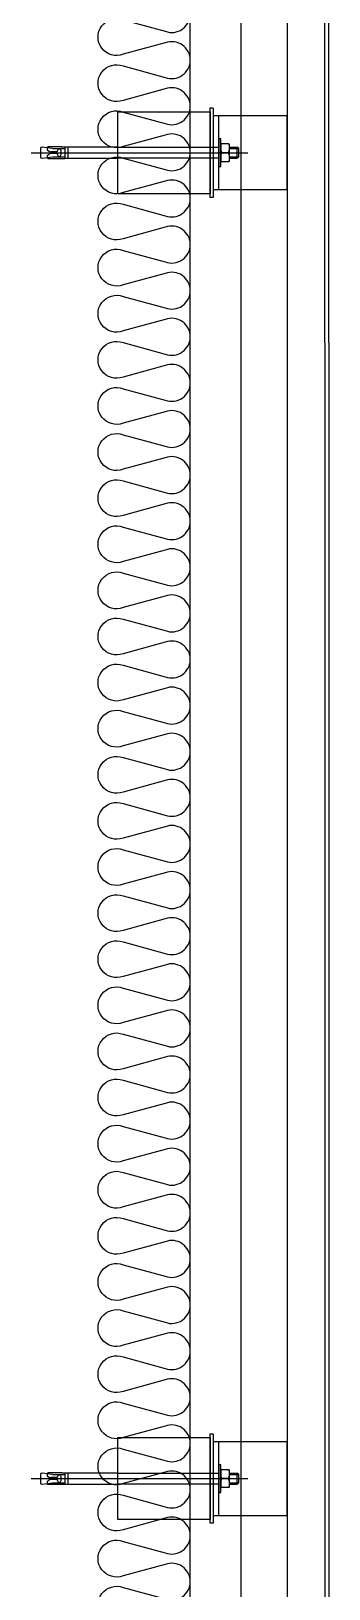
# Model space of a CAD drawing. Header units: millimetres. Extents: x -1320 to 172218, y -4077 to 50350.
# Drawn here: x 17628 to 17950, y 46892 to 48581 of the extents above; entities that cross this region are included whole.
import ezdxf

# ---------------------------------------------------------------- set-up
doc = ezdxf.new("R2010")
doc.units = ezdxf.units.MM
doc.header["$LTSCALE"] = 60
for name, color, linetype in [('A-ETC-8', 8, 'Continuous'), ('A-FIN', 6, 'Continuous'), ('INSUL', 8, 'Continuous'), ('ISL', 251, 'Continuous')]:
    doc.layers.add(name, color=color, linetype=linetype)

# ---------------------------------------------------------------- blocks, each defined once
blk = doc.blocks.new('너트 M12')
for p, q in [((-9, 0), (9, 0)), ((-9.5, -9), (-9.5, -0.5)), ((9, -9.5), (-9, -9.5)), ((0, -8.3), (0, -1.2)), ((9.5, -0.5), (9.5, -9))]:
    blk.add_line(p, q)
for centre, start, end in [((-9, -0.5), 90, 180), ((-9, -9), 180, 270), ((9, -0.5), 0, 90), ((9, -9), 270, 0)]:
    blk.add_arc(centre, 0.5, start, end)
at = {"extrusion": (0, 0, -1)}
for centre, major_axis, ratio, start_param, end_param in [((-4.8, -0.9), (-4.75, 0.31), 0.185359, -0.024388, 3.141593), ((4.8, -0.9), (4.75, 0.31), 0.185108, 3.141593, 6.30754), ((-4.8, -8.6), (4.75, 0.31), 0.187111, 0, 3.166211), ((4.8, -8.6), (-4.75, 0.31), 0.185991, 3.117121, 6.283185)]:
    blk.add_ellipse(centre, major_axis=major_axis, ratio=ratio, start_param=start_param, end_param=end_param, dxfattribs=at)
blk = doc.blocks.new('A$C4fb6b26a')
at = {"layer": 'A-ETC-8'}
for p, q in [((-80, 0), (-80, -80)), ((-244.1, -33.8), (-259.1, -33.8)), ((-244.1, -33.8), (-241.1, -33.8)), ((-241.1, -33.8), (-241.1, -46.2)), ((-277.5, -40), (-42.5, -40)), ((-267.5, -35.5), (-267.5, -44.5)), ((-265.5, -34), (-266, -34)), ((-266, -46), (-265.5, -46)), ((-254.5, -35.5), (-265.5, -34)), ((-265.5, -46), (-254.5, -44.5)), ((-260.1, -34.8), (-260.1, -36.5)), ((-260.1, -43.5), (-260.1, -45.2)), ((-259.6, -37.3), (-257.8, -38.5)), ((-259.6, -42.7), (-257.8, -41.5)), ((-259.1, -46.2), (-244.1, -46.2)), ((-249.6, -39), (-256.2, -39)), ((-249.6, -41), (-256.2, -41)), ((-254.5, -35.5), (-240.5, -35.5)), ((-254.5, -44.5), (-240.5, -44.5)), ((-249.1, -38.5), (-249.1, -38)), ((-249.1, -42), (-249.1, -41.5)), ((-245.1, -42), (-245.1, -38)), ((-244.1, -46.2), (-241.1, -46.2)), ((-240.5, -46), (-240.5, -34)), ((-237.5, -34), (-240.5, -34)), ((-240.5, -46), (-237.5, -46)), ((-237.5, -46), (-237.5, -34)), ((-183.5, -34), (-237.5, -34)), ((-237.5, -46), (-183.5, -46)), ((-183.5, -34), (-74, -34)), ((-74, -46), (-183.5, -46)), ((-62.7, -44.5), (-52.5, -44.5)), ((-62.5, -34), (-54, -34)), ((-62.5, -35.5), (-52.5, -35.5)), ((-62.5, -46), (-54, -46)), ((-54, -46), (-54, -34)), ((-52.5, -35.5), (-54, -34)), ((-52.5, -44.5), (-54, -46)), ((-52.5, -44.5), (-52.5, -35.5))]:
    blk.add_line(p, q, dxfattribs=at)
for points in [[(-83.5, 4.5), (-83.5, -84.5), (-183.5, -84.5), (-183.5, 4.5)], [(-80, -80), (-74, -80), (-74, 0), (-80, 0)], [(-74, -25), (-74, -55), (-72, -55), (-72, -25)]]:
    blk.add_lwpolyline(points, close=True, dxfattribs=at)
blk.add_lwpolyline([(-80, 7.5), (-80, -87.5, -0.414214), (-81, -88.5), (-83.5, -88.5), (-83.5, 8.5), (-81, 8.5, -0.414214)], format="xyb", close=True, dxfattribs=at)
blk.add_lwpolyline([(-80, -80), (0, -80), (0, 0), (-80, 0)], dxfattribs=at)
for centre, radius, start, end in [((-259.1, -34.8), 1, 90, 180), ((-266, -35.5), 1.5, 90, 180), ((-266, -44.5), 1.5, 180, 270), ((-259.1, -36.5), 1, 180, 236.3099), ((-259.1, -43.5), 1, 123.6901, 180), ((-259.1, -45.2), 1, 180, 270), ((-256.2, -36), 3, 236.3099, 270), ((-256.2, -44), 3, 90, 123.6901), ((-249.6, -38.5), 0.5, 270, 0), ((-249.6, -41.5), 0.5, 0, 90), ((-247.1, -38), 2, 90, 180), ((-247.1, -42), 2, 180, 270), ((-247.1, -38), 2, 0, 90), ((-247.1, -42), 2, 270, 0)]:
    blk.add_arc(centre, radius, start, end, dxfattribs=at)
at = {"layer": 'A-ETC-8', "xscale": -1, "rotation": 90}
blk.add_blockref('너트 M12', (-72, -40), dxfattribs=at)

msp = doc.modelspace()

# ---------------------------------------------------------------- linework, layer by layer
at = {"layer": 'A-ETC-8'}
for p, q in [((17855, 50209.7, 0), (17855, 46252.4, 0)), ((17905, 50209.7, 0), (17905, 46252.4, 0))]:
    msp.add_line(p, q, dxfattribs=at)
at = {"layer": 'A-FIN', "elevation": 0}
msp.add_lwpolyline([(17909, 50231), (17909, 50235), (17950, 50235), (17950.3, 46252.4), (17905, 46252.4), (17905, 46256.4), (17946.3, 46256.4), (17946, 50231), (17909, 50231)], close=True, dxfattribs=at)
at = {"layer": 'INSUL'}
msp.add_line((17800, 46252.4), (17800, 50200), dxfattribs=at)
at = {"layer": 'ISL', "elevation": 0}
msp.add_lwpolyline([(17727.1, 46856.3, -1.449198), (17727.1, 46893.7), (17772.9, 46881.3, 0.524856), (17800, 46900, 0.524856), (17772.9, 46918.7), (17727.1, 46906.3, -1.449198), (17727.1, 46943.7), (17772.9, 46931.3, 0.524856), (17800, 46950, 0.524856), (17772.9, 46968.7), (17727.1, 46956.3, -1.449198), (17727.1, 46993.7), (17772.9, 46981.3, 0.524856), (17800, 47000, 0.524856), (17772.9, 47018.7), (17727.1, 47006.3, -1.449198), (17727.1, 47043.7), (17772.9, 47031.3, 0.524856), (17800, 47050, 0.524856), (17772.9, 47068.7), (17727.1, 47056.3, -1.449198), (17727.1, 47093.7), (17772.9, 47081.3, 0.524856), (17800, 47100, 0.524856), (17772.9, 47118.7), (17727.1, 47106.3, -1.449198), (17727.1, 47143.7), (17772.9, 47131.3, 0.524856), (17800, 47150, 0.524856), (17772.9, 47168.7), (17727.1, 47156.3, -1.449198), (17727.1, 47193.7), (17772.9, 47181.3, 0.524856), (17800, 47200, 0.524856), (17772.9, 47218.7), (17727.1, 47206.3, -1.449198), (17727.1, 47243.7), (17772.9, 47231.3, 0.524856), (17800, 47250, 0.524856), (17772.9, 47268.7), (17727.1, 47256.3, -1.449198), (17727.1, 47293.7), (17772.9, 47281.3, 0.524856), (17800, 47300, 0.524856), (17772.9, 47318.7), (17727.1, 47306.3, -1.449198), (17727.1, 47343.7), (17772.9, 47331.3, 0.524856), (17800, 47350, 0.524856), (17772.9, 47368.7), (17727.1, 47356.3, -1.449198), (17727.1, 47393.7), (17772.9, 47381.3, 0.524856), (17800, 47400, 0.524856), (17772.9, 47418.7), (17727.1, 47406.3, -1.449198), (17727.1, 47443.7), (17772.9, 47431.3, 0.524856), (17800, 47450, 0.524856), (17772.9, 47468.7), (17727.1, 47456.3, -1.449198), (17727.1, 47493.7), (17772.9, 47481.3, 0.524856), (17800, 47500, 0.524856), (17772.9, 47518.7), (17727.1, 47506.3, -1.449198), (17727.1, 47543.7), (17772.9, 47531.3, 0.524856), (17800, 47550, 0.524856), (17772.9, 47568.7), (17727.1, 47556.3, -1.449198), (17727.1, 47593.7), (17772.9, 47581.3, 0.524856), (17800, 47600, 0.524856), (17772.9, 47618.7), (17727.1, 47606.3, -1.449198), (17727.1, 47643.7), (17772.9, 47631.3, 0.524856), (17800, 47650, 0.524856), (17772.9, 47668.7), (17727.1, 47656.3, -1.449198), (17727.1, 47693.7), (17772.9, 47681.3, 0.524856), (17800, 47700, 0.524856), (17772.9, 47718.7), (17727.1, 47706.3, -1.449198), (17727.1, 47743.7), (17772.9, 47731.3, 0.524856), (17800, 47750, 0.524856), (17772.9, 47768.7), (17727.1, 47756.3, -1.449198), (17727.1, 47793.7), (17772.9, 47781.3, 0.524856), (17800, 47800, 0.524856), (17772.9, 47818.7), (17727.1, 47806.3, -1.449198), (17727.1, 47843.7), (17772.9, 47831.3, 0.524856), (17800, 47850, 0.524856), (17772.9, 47868.7), (17727.1, 47856.3, -1.449198), (17727.1, 47893.7), (17772.9, 47881.3, 0.524856), (17800, 47900, 0.524856), (17772.9, 47918.7), (17727.1, 47906.3, -1.449198), (17727.1, 47943.7), (17772.9, 47931.3, 0.524856), (17800, 47950, 0.524856), (17772.9, 47968.7), (17727.1, 47956.3, -1.449198), (17727.1, 47993.7), (17772.9, 47981.3, 0.524856), (17800, 48000, 0.524856), (17772.9, 48018.7), (17727.1, 48006.3, -1.449198), (17727.1, 48043.7), (17772.9, 48031.3, 0.524856), (17800, 48050, 0.524856), (17772.9, 48068.7), (17727.1, 48056.3, -1.449198), (17727.1, 48093.7), (17772.9, 48081.3, 0.524856), (17800, 48100, 0.524856), (17772.9, 48118.7), (17727.1, 48106.3, -1.449198), (17727.1, 48143.7), (17772.9, 48131.3, 0.524856), (17800, 48150, 0.524856), (17772.9, 48168.7), (17727.1, 48156.3, -1.449198), (17727.1, 48193.7), (17772.9, 48181.3, 0.524856), (17800, 48200, 0.524856), (17772.9, 48218.7), (17727.1, 48206.3, -1.449198), (17727.1, 48243.7), (17772.9, 48231.3, 0.524856), (17800, 48250, 0.524856), (17772.9, 48268.7), (17727.1, 48256.3, -1.449198), (17727.1, 48293.7), (17772.9, 48281.3, 0.524856), (17800, 48300, 0.524856), (17772.9, 48318.7), (17727.1, 48306.3, -1.449198), (17727.1, 48343.7), (17772.9, 48331.3, 0.524856), (17800, 48350, 0.524856), (17772.9, 48368.7), (17727.1, 48356.3, -1.449198), (17727.1, 48393.7), (17772.9, 48381.3, 0.524856), (17800, 48400, 0.524856), (17772.9, 48418.7), (17727.1, 48406.3, -1.449198), (17727.1, 48443.7), (17772.9, 48431.3, 0.524856), (17800, 48450, 0.524856), (17772.9, 48468.7), (17727.1, 48456.3, -1.449198), (17727.1, 48493.7), (17772.9, 48481.3, 0.524856), (17800, 48500, 0.524856), (17772.9, 48518.7), (17727.1, 48506.3, -1.449198), (17727.1, 48543.7), (17772.9, 48531.3, 0.524856), (17800, 48550, 0.524856), (17772.9, 48568.7), (17727.1, 48556.3, -1.449198), (17727.1, 48593.7), (17772.9, 48581.3, 0.524856), (17800, 48600, 0.524856)], format="xyb", dxfattribs=at)

# ---------------------------------------------------------------- block references
at = {"layer": 'A-ETC-8'}
for p in [(17905, 48489.6), (17905, 47051.8)]:
    msp.add_blockref('A$C4fb6b26a', p, dxfattribs=at)

doc.saveas('drawing.dxf')
